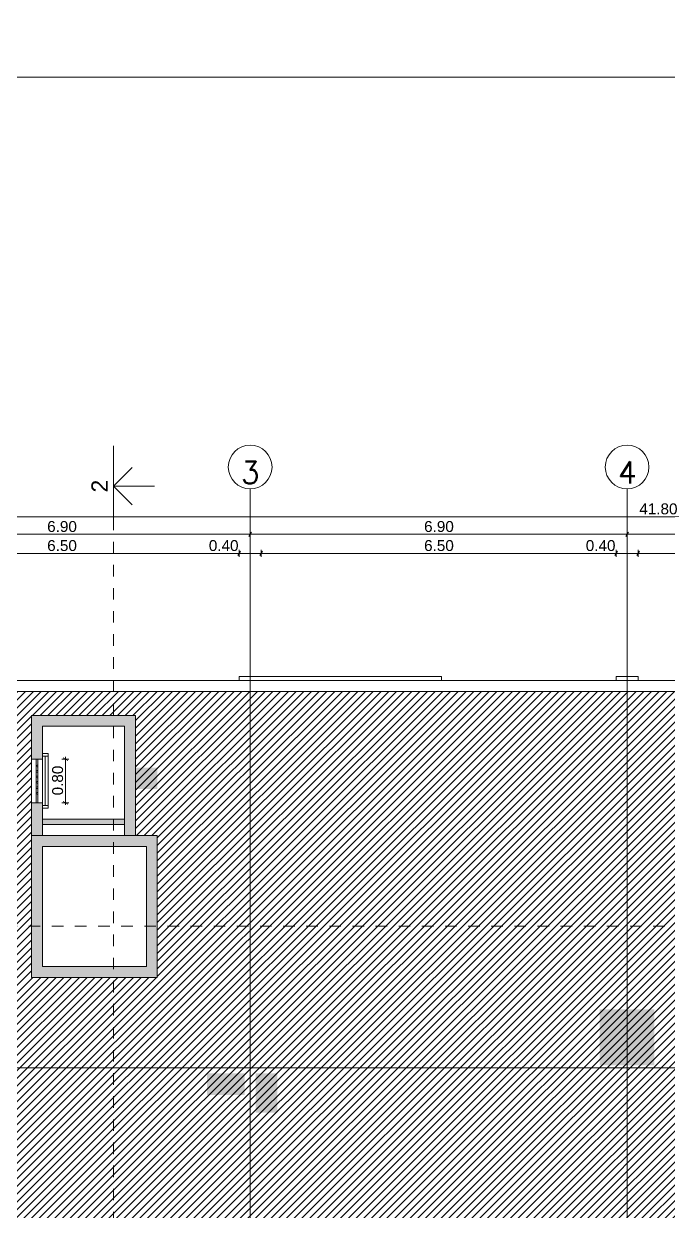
# Model space of a CAD drawing. Header units: millimetres. Extents: x 475616349 to 476941521, y 4620115302 to 4621446928.
# Drawn here: x 476507962 to 476519758, y 4620624028 to 4620645785 of the extents above; entities that cross this region are included whole.
import ezdxf

# ---------------------------------------------------------------- set-up
doc = ezdxf.new("R2010")
doc.units = ezdxf.units.MM
doc.header["$MEASUREMENT"] = 0
doc.linetypes.add('Dashed', pattern=[423.333333, 211.666667, -211.666667])
for name, color, linetype, lineweight in [('0_Pen_No__42_Pen_No__250_Pen_No__5', 5, 'Continuous', 0), ('0_Pen_No__7_Pen_No__250', 7, 'Continuous', 0), ('0_Pen_No__7_Pen_No__4', 7, 'Continuous', 0), ('2D Drafting - General_Pen_No__1_Pen_No__7', 7, 'Continuous', 0), ('2D Drafting - General_Pen_No__250_Pen_No__152', 152, 'Continuous', 0), ('2D Drafting - General_Pen_No__250_Pen_No__7_Pen_No__7', 7, 'Continuous', 0), ('Annotation - Text_Pen_No__7_Pen_No__5', 5, 'Continuous', 0), ('Drawing & Figure_Pen_No__7', 7, 'Continuous', 0), ('New_._Pen_No__1', 1, 'Continuous', 0), ('New_2D Drafting - General_Pen_No__250_Pen_No__7', 7, 'Continuous', 0), ('New_2D Drafting - General_Pen_No__30_Pen_No__9_Pen_No__9_Pen_No__7', 7, 'Continuous', 0), ('New_reg_nak_Pen_No__7', 7, 'Continuous', 0), ('New_shenobebi_Pen_No__1', 1, 'Continuous', 0), ('New_shenobebi_Pen_No__7', 7, 'Continuous', 0), ('New_Structural - Bearing_Pen_No__1', 1, 'Continuous', 0), ('zoma_Pen_No__142', 142, 'Continuous', 0), ('zoma_Pen_No__5_Pen_No__5', 5, 'Continuous', 0)]:
    doc.layers.add(name, color=color, linetype=linetype, lineweight=lineweight)
doc.layers.add('0_Pen_No__7_Pen_No__252', color=7, linetype='Continuous', lineweight=0, true_color=0x666666)
doc.layers.add('zoma', color=7, linetype='Continuous')
doc.styles.add('GENERATED_STYLE_1', font='arial.ttf')
doc.styles.add('GENERATED_STYLE_2', font='arial.ttf')
doc.linetypes.add('Break', pattern='A,0,[1,бѓЎбѓђбѓ®бѓљбѓ\x98бѓ\x98 #13 nika1.Shx,S=15.679026,R=0,X=0,Y=0],-1975.557214,0', length=1975.557214)
doc.dimstyles.new('GENERATED_STYLE__1', dxfattribs={"dimtxt": 200, "dimasz": 64.421331, "dimexe": 0.18, "dimexo": 3, "dimgap": 0.09, "dimtad": 1, "dimtih": 1, "dimtoh": 1, "dimlfac": 0.001, "dimzin": 0, "dimdsep": 46, "dimtxsty": 'GENERATED_STYLE_2', "dimblk": 'ARROWHEAD_2', "dimblk1": 'ARROWHEAD_2', "dimblk2": 'ARROWHEAD_2', "dimcen": 0.09, "dimclrd": 142, "dimclre": 142, "dimclrt": 142, "dimadec": 0, "dimazin": 0, "dimtfac": 1, "dimtdec": 4, "dimtmove": 0, "dimatfit": 3, "dimfxl": 1, "dimtolj": 1, "dimtzin": 0, "dimarcsym": 0})
doc.dimstyles.new('GENERATED_STYLE__2', dxfattribs={"dimtxt": 200, "dimasz": 64.421331, "dimexe": 0.18, "dimexo": 3, "dimgap": 0.09, "dimtad": 1, "dimlfac": 0.001, "dimzin": 0, "dimdsep": 46, "dimtxsty": 'GENERATED_STYLE_2', "dimblk": 'ARROWHEAD_2', "dimblk1": 'ARROWHEAD_2', "dimblk2": 'ARROWHEAD_2', "dimcen": 0.09, "dimclrd": 142, "dimclre": 142, "dimclrt": 142, "dimadec": 0, "dimazin": 0, "dimtfac": 1, "dimtdec": 4, "dimtmove": 0, "dimatfit": 3, "dimfxl": 1, "dimtolj": 1, "dimtzin": 0, "dimarcsym": 0})
doc.dimstyles.new('GENERATED_STYLE__3', dxfattribs={"dimtxt": 200, "dimasz": 64.421331, "dimexe": 0.18, "dimexo": 3, "dimgap": 0.09, "dimtad": 1, "dimtih": 1, "dimtoh": 1, "dimlfac": 0.001, "dimzin": 0, "dimdsep": 46, "dimtxsty": 'GENERATED_STYLE_2', "dimblk": 'ARROWHEAD_2', "dimblk1": 'ARROWHEAD_2', "dimblk2": 'ARROWHEAD_2', "dimcen": 0.09, "dimclrd": 142, "dimclre": 142, "dimclrt": 142, "dimadec": 0, "dimazin": 0, "dimtfac": 1, "dimtdec": 4, "dimtmove": 2, "dimatfit": 3, "dimfxl": 1, "dimtolj": 1, "dimtzin": 0, "dimarcsym": 0})

# ---------------------------------------------------------------- blocks, each defined once
blk = doc.blocks.new('*D63', base_point=(476577134, 4620325126))
at = {"layer": 'zoma_Pen_No__142', "color": 142, "linetype": 'Continuous', "lineweight": 0, "transparency": 16777216}
for p, q in [((476505230, 4620636473), (476505182, 4620636389)), ((476505206, 4620636368), (476505206, 4620636495)), ((476505206, 4620636431), (476512106, 4620636431)), ((476512130, 4620636473), (476512082, 4620636389)), ((476512106, 4620636368), (476512106, 4620636495))]:
    blk.add_line(p, q, dxfattribs=at)
at = {"layer": 'zoma_Pen_No__142', "color": 142, "lineweight": 0, "transparency": 16777216, "insert": (476508390, 4620636471), "char_height": 200, "attachment_point": 7, "style": 'GENERATED_STYLE_2'}
blk.add_mtext('\\A1;{\\pql;\\fArial CYR|b0|i0|c204|p34;6.90}', dxfattribs=at)
blk = doc.blocks.new('ARROWHEAD_2')
at = {"color": 0, "linetype": 'Continuous', "lineweight": 0}
for p, q in [((0, 0), (-1, 0)), ((-0.38, -0.66), (0.38, 0.66))]:
    blk.add_line(p, q, dxfattribs=at)
blk = doc.blocks.new('*D64', base_point=(476577134, 4620325126))
at = {"layer": 'zoma_Pen_No__142', "color": 142, "linetype": 'Continuous', "lineweight": 0, "transparency": 16777216}
for p, q in [((476512130, 4620636473), (476512082, 4620636389)), ((476512106, 4620636368), (476512106, 4620636495)), ((476512106, 4620636431), (476519006, 4620636431)), ((476519030, 4620636473), (476518982, 4620636389)), ((476519006, 4620636368), (476519006, 4620636495))]:
    blk.add_line(p, q, dxfattribs=at)
at = {"layer": 'zoma_Pen_No__142', "color": 142, "lineweight": 0, "transparency": 16777216, "insert": (476515290, 4620636471), "char_height": 200, "attachment_point": 7, "style": 'GENERATED_STYLE_2'}
blk.add_mtext('\\A1;{\\pql;\\fArial CYR|b0|i0|c204|p34;6.90}', dxfattribs=at)
blk = doc.blocks.new('*D65', base_point=(476577134, 4620325126))
at = {"layer": 'zoma_Pen_No__142', "color": 142, "linetype": 'Continuous', "lineweight": 0, "transparency": 16777216}
for p, q in [((476519030, 4620636473), (476518982, 4620636389)), ((476519006, 4620636368), (476519006, 4620636495)), ((476519006, 4620636431), (476525906, 4620636431)), ((476525930, 4620636473), (476525882, 4620636389)), ((476525906, 4620636368), (476525906, 4620636495))]:
    blk.add_line(p, q, dxfattribs=at)
at = {"layer": 'zoma_Pen_No__142', "color": 142, "lineweight": 0, "transparency": 16777216, "insert": (476522190, 4620636471), "char_height": 200, "attachment_point": 7, "style": 'GENERATED_STYLE_2'}
blk.add_mtext('\\A1;{\\pql;\\fArial CYR|b0|i0|c204|p34;6.90}', dxfattribs=at)
blk = doc.blocks.new('*D113', base_point=(476577134, 4620325126))
at = {"layer": 'zoma_Pen_No__142', "color": 142, "linetype": 'Continuous', "lineweight": 0, "transparency": 16777216}
for p, q in [((476505430, 4620636125), (476505382, 4620636040)), ((476505406, 4620636019), (476505406, 4620636146)), ((476505406, 4620636082), (476511906, 4620636082)), ((476511930, 4620636125), (476511882, 4620636040)), ((476511906, 4620636019), (476511906, 4620636146))]:
    blk.add_line(p, q, dxfattribs=at)
at = {"layer": 'zoma_Pen_No__142', "color": 142, "lineweight": 0, "transparency": 16777216, "char_height": 200, "attachment_point": 7, "style": 'GENERATED_STYLE_2'}
for s, insert in [('\\A1;{\\pql;\\fArial CYR|b0|i0|c204|p34;6.50}', (476508390, 4620636122)), ('\\A1;{\\pql;\\fArial CYR|b0|i0|c204|p34;0.40}', (476511349, 4620636122))]:
    blk.add_mtext(s, dxfattribs=dict(at, insert=insert))
blk = doc.blocks.new('*D114', base_point=(476577134, 4620325126))
at = {"layer": 'zoma_Pen_No__142', "color": 142, "linetype": 'Continuous', "lineweight": 0, "transparency": 16777216}
for p, q in [((476511930, 4620636125), (476511882, 4620636040)), ((476511906, 4620636019), (476511906, 4620636146)), ((476511906, 4620636082), (476512306, 4620636082)), ((476512330, 4620636125), (476512282, 4620636040)), ((476512306, 4620636019), (476512306, 4620636146))]:
    blk.add_line(p, q, dxfattribs=at)
blk = doc.blocks.new('*D115', base_point=(476577134, 4620325126))
at = {"layer": 'zoma_Pen_No__142', "color": 142, "linetype": 'Continuous', "lineweight": 0, "transparency": 16777216}
for p, q in [((476512330, 4620636125), (476512282, 4620636040)), ((476512306, 4620636019), (476512306, 4620636146)), ((476512306, 4620636082), (476518806, 4620636082)), ((476518830, 4620636125), (476518782, 4620636040)), ((476518806, 4620636019), (476518806, 4620636146))]:
    blk.add_line(p, q, dxfattribs=at)
at = {"layer": 'zoma_Pen_No__142', "color": 142, "lineweight": 0, "transparency": 16777216, "char_height": 200, "attachment_point": 7, "style": 'GENERATED_STYLE_2'}
for s, insert in [('\\A1;{\\pql;\\fArial CYR|b0|i0|c204|p34;6.50}', (476515290, 4620636122)), ('\\A1;{\\pql;\\fArial CYR|b0|i0|c204|p34;0.40}', (476518249, 4620636122))]:
    blk.add_mtext(s, dxfattribs=dict(at, insert=insert))
blk = doc.blocks.new('*D116', base_point=(476577134, 4620325126))
at = {"layer": 'zoma_Pen_No__142', "color": 142, "linetype": 'Continuous', "lineweight": 0, "transparency": 16777216}
for p, q in [((476518830, 4620636125), (476518782, 4620636040)), ((476518806, 4620636019), (476518806, 4620636146)), ((476518806, 4620636082), (476519206, 4620636082)), ((476519230, 4620636125), (476519182, 4620636040)), ((476519206, 4620636019), (476519206, 4620636146))]:
    blk.add_line(p, q, dxfattribs=at)
blk = doc.blocks.new('*D117', base_point=(476577134, 4620325126))
at = {"layer": 'zoma_Pen_No__142', "color": 142, "linetype": 'Continuous', "lineweight": 0, "transparency": 16777216}
for p, q in [((476519230, 4620636125), (476519182, 4620636040)), ((476519206, 4620636019), (476519206, 4620636146)), ((476519206, 4620636082), (476525706, 4620636082)), ((476525730, 4620636125), (476525682, 4620636040)), ((476525706, 4620636019), (476525706, 4620636146))]:
    blk.add_line(p, q, dxfattribs=at)
at = {"layer": 'zoma_Pen_No__142', "color": 142, "lineweight": 0, "transparency": 16777216, "char_height": 200, "attachment_point": 7, "style": 'GENERATED_STYLE_2'}
for s, insert in [('\\A1;{\\pql;\\fArial CYR|b0|i0|c204|p34;6.50}', (476522190, 4620636122)), ('\\A1;{\\pql;\\fArial CYR|b0|i0|c204|p34;0.40}', (476525149, 4620636122))]:
    blk.add_mtext(s, dxfattribs=dict(at, insert=insert))
blk = doc.blocks.new('*D123', base_point=(476577134, 4620325126))
at = {"layer": 'zoma_Pen_No__142', "color": 142, "linetype": 'Continuous', "lineweight": 0, "transparency": 16777216}
for p, q in [((476498065, 4620636754), (476498106, 4620636754)), ((476498130, 4620636797), (476498082, 4620636712)), ((476498106, 4620636691), (476498106, 4620636818)), ((476498106, 4620636754), (476539906, 4620636754)), ((476539882, 4620636712), (476539930, 4620636797)), ((476539906, 4620636691), (476539906, 4620636818)), ((476539906, 4620636754), (476539947, 4620636754))]:
    blk.add_line(p, q, dxfattribs=at)
at = {"layer": 'zoma_Pen_No__142', "color": 142, "lineweight": 0, "transparency": 16777216, "insert": (476519229, 4620636794), "char_height": 200, "attachment_point": 7, "style": 'GENERATED_STYLE_2'}
blk.add_mtext('\\A1;{\\pql;\\fArial CYR|b0|i0|c204|p34;41.80}', dxfattribs=at)
blk = doc.blocks.new('*D146', base_point=(476577134, 4620325126))
at = {"layer": 'zoma_Pen_No__142', "color": 142, "linetype": 'Continuous', "lineweight": 0, "transparency": 16777216}
for p, q in [((476505430, 4620661252), (476505382, 4620661168)), ((476505406, 4620661146), (476505406, 4620661274)), ((476505406, 4620661210), (476511906, 4620661210)), ((476511930, 4620661252), (476511882, 4620661168)), ((476511906, 4620661146), (476511906, 4620661274))]:
    blk.add_line(p, q, dxfattribs=at)
at = {"layer": 'zoma_Pen_No__142', "color": 142, "lineweight": 0, "transparency": 16777216, "char_height": 200, "attachment_point": 7, "style": 'GENERATED_STYLE_2'}
for s, insert in [('\\A1;{\\pql;\\fArial CYR|b0|i0|c204|p34;6.50}', (476508390, 4620661250)), ('\\A1;{\\pql;\\fArial CYR|b0|i0|c204|p34;0.40}', (476511349, 4620661250))]:
    blk.add_mtext(s, dxfattribs=dict(at, insert=insert))
blk = doc.blocks.new('*D147', base_point=(476577134, 4620325126))
at = {"layer": 'zoma_Pen_No__142', "color": 142, "linetype": 'Continuous', "lineweight": 0, "transparency": 16777216}
for p, q in [((476511930, 4620661252), (476511882, 4620661168)), ((476511906, 4620661146), (476511906, 4620661274)), ((476511906, 4620661210), (476512306, 4620661210)), ((476512330, 4620661252), (476512282, 4620661168)), ((476512306, 4620661146), (476512306, 4620661274))]:
    blk.add_line(p, q, dxfattribs=at)
blk = doc.blocks.new('*D148', base_point=(476577134, 4620325126))
at = {"layer": 'zoma_Pen_No__142', "color": 142, "linetype": 'Continuous', "lineweight": 0, "transparency": 16777216}
for p, q in [((476512330, 4620661252), (476512282, 4620661168)), ((476512306, 4620661146), (476512306, 4620661274)), ((476512306, 4620661210), (476518806, 4620661210)), ((476518830, 4620661252), (476518782, 4620661168)), ((476518806, 4620661146), (476518806, 4620661274))]:
    blk.add_line(p, q, dxfattribs=at)
at = {"layer": 'zoma_Pen_No__142', "color": 142, "lineweight": 0, "transparency": 16777216, "char_height": 200, "attachment_point": 7, "style": 'GENERATED_STYLE_2'}
for s, insert in [('\\A1;{\\pql;\\fArial CYR|b0|i0|c204|p34;6.50}', (476515290, 4620661250)), ('\\A1;{\\pql;\\fArial CYR|b0|i0|c204|p34;0.40}', (476518249, 4620661250))]:
    blk.add_mtext(s, dxfattribs=dict(at, insert=insert))
blk = doc.blocks.new('*D149', base_point=(476577134, 4620325126))
at = {"layer": 'zoma_Pen_No__142', "color": 142, "linetype": 'Continuous', "lineweight": 0, "transparency": 16777216}
for p, q in [((476518830, 4620661252), (476518782, 4620661168)), ((476518806, 4620661146), (476518806, 4620661274)), ((476518806, 4620661210), (476519206, 4620661210)), ((476519230, 4620661252), (476519182, 4620661168)), ((476519206, 4620661146), (476519206, 4620661274))]:
    blk.add_line(p, q, dxfattribs=at)
blk = doc.blocks.new('*D150', base_point=(476577134, 4620325126))
at = {"layer": 'zoma_Pen_No__142', "color": 142, "linetype": 'Continuous', "lineweight": 0, "transparency": 16777216}
for p, q in [((476519230, 4620661252), (476519182, 4620661168)), ((476519206, 4620661146), (476519206, 4620661274)), ((476519206, 4620661210), (476525706, 4620661210)), ((476525730, 4620661252), (476525682, 4620661168)), ((476525706, 4620661146), (476525706, 4620661274))]:
    blk.add_line(p, q, dxfattribs=at)
at = {"layer": 'zoma_Pen_No__142', "color": 142, "lineweight": 0, "transparency": 16777216, "char_height": 200, "attachment_point": 7, "style": 'GENERATED_STYLE_2'}
for s, insert in [('\\A1;{\\pql;\\fArial CYR|b0|i0|c204|p34;6.50}', (476522190, 4620661250)), ('\\A1;{\\pql;\\fArial CYR|b0|i0|c204|p34;0.40}', (476525149, 4620661250))]:
    blk.add_mtext(s, dxfattribs=dict(at, insert=insert))
blk = doc.blocks.new('*D186', base_point=(476577134, 4620325126))
at = {"layer": 'zoma_Pen_No__142', "color": 142, "linetype": 'Continuous', "lineweight": 0, "transparency": 16777216}
for p, q in [((476508787, 4620632314), (476508660, 4620632314)), ((476508766, 4620632289), (476508681, 4620632338)), ((476508723, 4620632314), (476508723, 4620632355)), ((476508723, 4620631514), (476508723, 4620632314)), ((476508787, 4620631514), (476508660, 4620631514)), ((476508681, 4620631538), (476508766, 4620631489)), ((476508723, 4620631472), (476508723, 4620631514))]:
    blk.add_line(p, q, dxfattribs=at)
at = {"layer": 'zoma_Pen_No__142', "color": 142, "lineweight": 0, "transparency": 16777216, "insert": (476508683, 4620631648), "char_height": 200, "attachment_point": 7, "rotation": 90, "style": 'GENERATED_STYLE_2'}
blk.add_mtext('\\A1;{\\pql;\\fArial CYR|b0|i0|c204|p34;0.80}', dxfattribs=at)

msp = doc.modelspace()

# ---------------------------------------------------------------- hatches: boundary and pattern name
at = {"layer": '0_Pen_No__7_Pen_No__252', "linetype": 'Continuous', "lineweight": 0, "true_color": 0x666666}
h = msp.add_hatch(dxfattribs=at)
h.set_pattern_fill('COMMON_BRICK', color=251, style=0, pattern_type=2)
h.set_pattern_definition([(225, (476544752.34, 4620639338.57), (-70.71068, 70.71068), [])])
h.paths.add_polyline_path([(476539706.009, 4620633553.76), (476498306.009, 4620633553.76), (476498306.009, 4620616253.76), (476519006.009, 4620616253.76), (476519006.009, 4620616953.757), (476539706.009, 4620616953.757)])
h.paths.add_polyline_path([(476510406.01, 4620628313.685), (476510406.01, 4620630913.637), (476510006.009, 4620630913.637), (476510006.009, 4620633113.637), (476508106.01, 4620633113.637), (476508106.01, 4620630913.637), (476508106.01, 4620628313.685)], flags=0)
h.paths.add_polyline_path([(476529906.009, 4620628313.77), (476529906.01, 4620630913.637), (476529906.01, 4620633113.637), (476528006.01, 4620633113.637), (476528006.01, 4620630913.637), (476527606.009, 4620630913.637), (476527606.009, 4620628313.77)], flags=0)
at = {"layer": '2D Drafting - General_Pen_No__250_Pen_No__152', "linetype": 'Continuous', "lineweight": 0}
h = msp.add_hatch(color=152, dxfattribs=at)
h.paths.add_polyline_path([(476508106.01, 4620628313.637), (476508106.01, 4620628513.559), (476508106.01, 4620630913.637), (476508306.033, 4620630913.637), (476510406.01, 4620630913.637), (476510406.01, 4620628313.685)])
h.paths.add_polyline_path([(476510206.01, 4620628513.682), (476510206.01, 4620630713.637), (476508306.033, 4620630713.637), (476508306.033, 4620628513.571)], flags=0)
at = {"layer": '2D Drafting - General_Pen_No__250_Pen_No__7_Pen_No__7', "linetype": 'Continuous', "lineweight": 0}
for points in [[(476508106.009, 4620632313.637), (476508306.009, 4620632313.637), (476508306.009, 4620632913.637), (476509806.009, 4620632913.637), (476509806.009, 4620630913.637), (476510006.009, 4620630913.637), (476510006.009, 4620633113.637), (476508106.009, 4620633113.637)], [(476508106.009, 4620631513.637), (476508306.009, 4620631513.637), (476508306.009, 4620630913.637), (476508106.009, 4620630913.637)]]:
    msp.add_hatch(color=7, dxfattribs=at).paths.add_polyline_path(points)
at = {"layer": 'New_2D Drafting - General_Pen_No__250_Pen_No__7', "linetype": 'Continuous', "lineweight": 0}
for points in [[(476510406.009, 4620631763.685), (476510006.009, 4620631763.685), (476510006.009, 4620632153.717), (476510406.009, 4620632153.717)], [(476519506.01, 4620627724.778), (476518506.009, 4620627724.778), (476518506.009, 4620626703.76), (476519506.01, 4620626703.76)], [(476512006.009, 4620626157.017), (476512006.009, 4620626557.017), (476511315.822, 4620626557.017), (476511315.822, 4620626157.017)], [(476512606.009, 4620625832.741), (476512606.009, 4620626553.76), (476512206.009, 4620626553.76), (476512206.009, 4620625832.741)]]:
    msp.add_hatch(color=7, dxfattribs=at).paths.add_polyline_path(points)
at = {"layer": 'New_2D Drafting - General_Pen_No__30_Pen_No__9_Pen_No__9_Pen_No__7', "linetype": 'Continuous', "lineweight": 0}
msp.add_hatch(color=7, dxfattribs=at).paths.add_polyline_path([(476508306.009, 4620631213.637), (476509806.009, 4620631213.637), (476509806.009, 4620631113.637), (476508306.009, 4620631113.637)])

# ---------------------------------------------------------------- linework, layer by layer
at = {"layer": '0_Pen_No__42_Pen_No__250_Pen_No__5', "color": 5, "linetype": 'Continuous', "lineweight": 0}
for centre in [(476512106.009, 4620637663.357), (476512106.009, 4620637663.357), (476519006.009, 4620637663.357), (476519006.009, 4620637663.357)]:
    msp.add_circle(centre, 400, dxfattribs=at)
at = {"layer": '0_Pen_No__7_Pen_No__250', "color": 7, "linetype": 'Continuous', "lineweight": 0, "flags": 128}
for points in [[(476508106.01, 4620628313.685), (476510406.01, 4620628313.685), (476510406.01, 4620630913.637), (476508106.01, 4620630913.637)], [(476508306.033, 4620628513.571), (476510206.01, 4620628513.46), (476510206.01, 4620630713.526), (476508306.033, 4620630713.526)]]:
    msp.add_lwpolyline(points, close=True, dxfattribs=at)
at = {"layer": '0_Pen_No__7_Pen_No__4', "color": 7, "linetype": 'Continuous', "lineweight": 0, "flags": 128}
for points in [[(476539706.009, 4620633553.76), (476498306.009, 4620633553.76), (476498306.009, 4620616253.76), (476519006.009, 4620616253.76), (476519006.009, 4620616953.757), (476539706.009, 4620616953.757)], [(476510406.01, 4620628313.685), (476510406.01, 4620630913.637), (476510006.009, 4620630913.637), (476510006.009, 4620633113.637), (476508106.01, 4620633113.637), (476508106.01, 4620630913.637), (476508106.01, 4620628313.685)]]:
    msp.add_lwpolyline(points, close=True, dxfattribs=at)
at = {"layer": '2D Drafting - General_Pen_No__1_Pen_No__7', "color": 7, "linetype": 'Continuous', "lineweight": 0, "flags": 128}
msp.add_lwpolyline([(476508106.081, 4620631513.637), (476508106.081, 4620632313.637), (476508306.081, 4620632313.637), (476508306.081, 4620631513.637)], close=True, dxfattribs=at)
at = {"layer": '2D Drafting - General_Pen_No__1_Pen_No__7', "color": 7, "linetype": 'Continuous', "lineweight": 0}
for centre in [(476508206.081, 4620632186.469), (476508206.081, 4620632086.469), (476508206.081, 4620631986.469), (476508206.081, 4620631886.469), (476508206.081, 4620631786.469), (476508206.081, 4620631686.469)]:
    msp.add_circle(centre, 15, dxfattribs=at)
at = {"layer": '2D Drafting - General_Pen_No__250_Pen_No__7_Pen_No__7', "color": 7, "linetype": 'Continuous', "lineweight": 0, "flags": 128}
for points in [[(476498105.906, 4620633753.763), (476498106.015, 4620616053.763), (476519206.009, 4620616053.763), (476519206.009, 4620616253.76), (476519206.009, 4620616753.76), (476525906.009, 4620616753.76), (476532806.009, 4620616753.76), (476539706.009, 4620616753.76), (476539906.015, 4620616753.76), (476539906.015, 4620633753.76), (476539706.009, 4620633753.76), (476532806.009, 4620633753.683), (476525906.009, 4620633753.606), (476525706.015, 4620633753.604), (476519206.009, 4620633753.604), (476512306.015, 4620633753.604), (476509005.856, 4620633753.604)], [(476498306.009, 4620616253.76), (476498306.009, 4620633553.759), (476519206.009, 4620633553.759), (476525906.009, 4620633553.76), (476532806.009, 4620633553.76), (476539706.009, 4620633553.76), (476539706.009, 4620616953.757), (476532806.009, 4620616953.757), (476525906.009, 4620616953.757), (476519206.009, 4620616953.757), (476519006.01, 4620616953.757), (476519006.01, 4620616253.76)], [(476508106.009, 4620632313.637), (476508306.009, 4620632313.637), (476508306.009, 4620632913.637), (476509806.009, 4620632913.637), (476509806.009, 4620630913.637), (476510006.009, 4620630913.637), (476510006.009, 4620633113.637), (476508106.009, 4620633113.637)], [(476508106.009, 4620631513.637), (476508306.009, 4620631513.637), (476508306.009, 4620630913.637), (476508106.009, 4620630913.637)]]:
    msp.add_lwpolyline(points, close=True, dxfattribs=at)
at = {"layer": 'Drawing & Figure_Pen_No__7', "color": 7, "linetype": 'Continuous', "lineweight": 0}
for p, q in [((476508191.081, 4620632313.637), (476508191.081, 4620631513.637)), ((476508221.081, 4620631513.637), (476508221.081, 4620632313.637))]:
    msp.add_line(p, q, dxfattribs=at)
at = {"layer": 'New_2D Drafting - General_Pen_No__30_Pen_No__9_Pen_No__9_Pen_No__7', "color": 7, "linetype": 'Continuous', "lineweight": 0, "flags": 128}
msp.add_lwpolyline([(476508306.009, 4620631213.637), (476509806.009, 4620631213.637), (476509806.009, 4620631113.637), (476508306.009, 4620631113.637)], close=True, dxfattribs=at)
at = {"layer": 'New_reg_nak_Pen_No__7', "color": 7, "linetype": 'Continuous', "lineweight": 0, "flags": 128}
for points in [[(476515606.01, 4620633753.76), (476515606.01, 4620633823.76), (476511906.009, 4620633823.76), (476511906.009, 4620633753.76)], [(476519206.009, 4620633753.76), (476519206.009, 4620633823.76), (476518806.009, 4620633823.76), (476518806.009, 4620633753.76)]]:
    msp.add_lwpolyline(points, dxfattribs=at)
at = {"layer": 'New_shenobebi_Pen_No__1', "color": 1, "linetype": 'Dashed', "lineweight": 0}
for points in [[(476509602.247, 4620613222.13), (476509602.247, 4620638050.996)], [(476493659.21, 4620629249.462), (476544732.424, 4620629249.462)]]:
    msp.add_lwpolyline(points, dxfattribs=at)
at = {"layer": 'New_shenobebi_Pen_No__1', "color": 1, "linetype": 'Continuous', "lineweight": 0}
for points in [[(476509602.247, 4620636577.249), (476509602.247, 4620638050.996)], [(476509602.247, 4620637314.122), (476509943.393, 4620637655.267)], [(476509602.247, 4620637314.122), (476510355.245, 4620637314.122)], [(476509602.247, 4620637314.122), (476509943.393, 4620636972.977)]]:
    msp.add_lwpolyline(points, dxfattribs=at)
at = {"layer": 'New_shenobebi_Pen_No__7', "color": 7, "linetype": 'Dashed', "lineweight": 0}
for points in [[(476508306.081, 4620632363.637), (476508306.081, 4620632413.637), (476508406.081, 4620632413.637), (476508406.081, 4620632363.637)], [(476508306.081, 4620631413.637), (476508306.081, 4620631463.637), (476508406.081, 4620631463.637), (476508406.081, 4620631413.637)]]:
    msp.add_lwpolyline(points, close=True, dxfattribs=at)
at = {"layer": 'New_shenobebi_Pen_No__7', "color": 7, "linetype": 'Continuous', "lineweight": 0}
msp.add_lwpolyline([(476508356.081, 4620631463.637), (476508356.081, 4620632363.637), (476508406.081, 4620632363.637), (476508406.081, 4620631463.637)], close=True, dxfattribs=at)
at = {"layer": 'New_Structural - Bearing_Pen_No__1', "color": 1, "linetype": 'Break', "lineweight": 0}
msp.add_line((476556774.476, 4620644808.191), (476482855.661, 4620644808.191), dxfattribs=at)
at = {"layer": 'zoma_Pen_No__5_Pen_No__5', "color": 5, "linetype": 'Continuous', "lineweight": 0}
for p, q in [((476512106.009, 4620637263.357), (476512106.009, 4620612552.55)), ((476519006.009, 4620637263.357), (476519006.009, 4620612552.55)), ((476494225.459, 4620633553.76), (476544111.84, 4620633553.76)), ((476494225.459, 4620633553.76), (476544111.84, 4620633553.76)), ((476494225.459, 4620626653.76), (476544111.84, 4620626653.76)), ((476494225.459, 4620626653.76), (476544111.84, 4620626653.76))]:
    msp.add_line(p, q, dxfattribs=at)

# ---------------------------------------------------------------- texts
at = {"layer": 'Annotation - Text_Pen_No__7_Pen_No__5', "color": 5, "linetype": 'Continuous', "lineweight": 0, "char_height": 400, "attachment_point": 2}
for s, insert in [('\\A1;{\\pqc;\\Ftxt.shx;3}', (476512108.167, 4620637762.394)), ('\\A1;{\\pqc;\\Ftxt.shx;4}', (476519008.167, 4620637762.394))]:
    msp.add_mtext(s, dxfattribs=dict(at, insert=insert))
at = {"layer": 'New_._Pen_No__1', "color": 1, "linetype": 'Continuous', "lineweight": 0, "insert": (476509199.39, 4620637314.122), "char_height": 300, "attachment_point": 2, "rotation": 90, "style": 'GENERATED_STYLE_1'}
msp.add_mtext('\\A1;{\\pqc;\\fArial|b0|i0|c0|p34;2}', dxfattribs=at)

# ---------------------------------------------------------------- dimensions: what is measured, and where the dimension line sits
at = {"layer": 'zoma', "color": 142, "linetype": 'Continuous', "lineweight": 0}
for base, p1, p2, dimstyle, picture, middle in [((476511906.009, 4620661209.986), (476505406.009, 4620628103.794), (476511906.009, 4620628103.794), 'GENERATED_STYLE__1', '*D146', (476508649.717, 4620661349.986)), ((476512306.009, 4620661209.986), (476511906.009, 4620628103.794), (476512306.009, 4620628103.794), 'GENERATED_STYLE__1', '*D147', (476511609.161, 4620661349.986)), ((476518806.009, 4620661209.986), (476512306.009, 4620628103.794), (476518806.009, 4620628103.794), 'GENERATED_STYLE__1', '*D148', (476515549.717, 4620661349.986)), ((476519206.009, 4620661209.986), (476518806.009, 4620628103.794), (476519206.009, 4620628103.794), 'GENERATED_STYLE__1', '*D149', (476518509.161, 4620661349.986)), ((476525706.009, 4620661209.986), (476519206.009, 4620628103.794), (476525706.009, 4620628103.794), 'GENERATED_STYLE__1', '*D150', (476522449.717, 4620661349.986)), ((476539906.009, 4620636754.163), (476498106.009, 4620634895.575), (476539906.009, 4620634895.575), 'GENERATED_STYLE__3', '*D123', (476519565.323, 4620636894.163)), ((476512106.009, 4620636431.098), (476505206.009, 4620634792.402), (476512106.009, 4620634792.402), 'GENERATED_STYLE__1', '*D63', (476508649.717, 4620636571.098)), ((476519006.009, 4620636431.098), (476512106.009, 4620634792.402), (476519006.009, 4620634792.402), 'GENERATED_STYLE__1', '*D64', (476515549.717, 4620636571.098)), ((476525906.009, 4620636431.098), (476519006.009, 4620634792.402), (476525906.009, 4620634792.402), 'GENERATED_STYLE__1', '*D65', (476522449.717, 4620636571.098)), ((476511906.009, 4620636082.451), (476505406.009, 4620634579.785), (476511906.009, 4620634579.785), 'GENERATED_STYLE__1', '*D113', (476508649.717, 4620636222.451)), ((476518806.009, 4620636082.451), (476512306.009, 4620634579.785), (476518806.009, 4620634579.785), 'GENERATED_STYLE__1', '*D115', (476515549.717, 4620636222.451)), ((476525706.009, 4620636082.451), (476519206.009, 4620634579.785), (476525706.009, 4620634579.785), 'GENERATED_STYLE__1', '*D117', (476522449.717, 4620636222.451)), ((476512306.009, 4620636082.451), (476511906.009, 4620634579.785), (476512306.009, 4620634579.785), 'GENERATED_STYLE__1', '*D114', (476511609.161, 4620636222.451)), ((476519206.009, 4620636082.451), (476518806.009, 4620634579.785), (476519206.009, 4620634579.785), 'GENERATED_STYLE__1', '*D116', (476518509.161, 4620636222.451))]:
    dim = msp.add_linear_dim(base=base, p1=p1, p2=p2, dimstyle=dimstyle, dxfattribs=at)
    dim.commit()
    dim.dimension.update_dxf_attribs({"geometry": picture, "text_midpoint": middle, "dimtype": 160})
dim = msp.add_linear_dim(base=(476508723.26, 4620632313.637), p1=(476508306.081, 4620631513.637), p2=(476508306.081, 4620632313.637), angle=90, dimstyle='GENERATED_STYLE__2', dxfattribs=at)
dim.commit()
dim.dimension.update_dxf_attribs({"geometry": '*D186', "text_midpoint": (476508583.26, 4620631907.344), "dimtype": 160, "text_rotation": 90})

doc.saveas('drawing.dxf')
